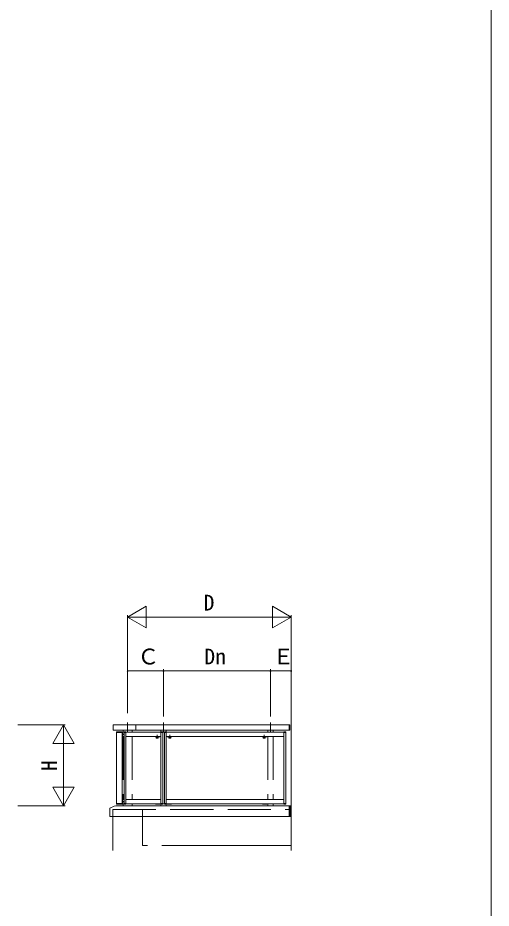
# Model space of a CAD drawing. Units: millimetres, scale not verified. Extents: x -990 to 990, y -1600 to 1603.
# Drawn here: x 726.5 to 990, y -12.4 to 483.2 of the extents above; entities that cross this region are included whole.
import ezdxf
from ezdxf.enums import TextEntityAlignment as Align

# ---------------------------------------------------------------- set-up
doc = ezdxf.new("R2010")
doc.units = ezdxf.units.MM
doc.header["$LTSCALE"] = 8
doc.linetypes.add('CHAIN2', pattern=[12, 9, -1, 1, -1])
doc.linetypes.add('DASHED3', pattern=[4, 3, -1])
for name, color, linetype, lineweight in [('0-1_USER1', 7, 'Continuous', 9), ('0-5_YKK_13', 4, 'Continuous', 9), ('0-6_YKK_D', 6, 'Continuous', 9)]:
    doc.layers.add(name, color=color, linetype=linetype, lineweight=lineweight)
doc.styles.add('ＭＳ ゴシック', font='')
doc.styles.get('ＭＳ ゴシック').set_extended_font_data('MS Gothic')

msp = doc.modelspace()

# ---------------------------------------------------------------- linework, layer by layer
at = {"layer": '0-1_USER1'}
msp.add_line((990, 1520), (990, -1600), dxfattribs=at)
at = {"layer": '0-5_YKK_13'}
for p, q in [((878.613, 94.713), (878.613, 19.705)), ((779.613, 89.445), (779.613, 86.745)), ((877.613, 89.645), (779.81, 89.645)), ((787.613, 90.895), (787.613, 85.395)), ((792.113, 89.645), (792.113, 86.645)), ((807.613, 85.395), (807.613, 90.895)), ((867.113, 85.395), (867.113, 90.895)), ((877.613, 89.695), (877.713, 89.695)), ((877.613, 86.645), (877.613, 89.645)), ((877.863, 86.795), (877.863, 89.545)), ((779.713, 86.645), (785.033, 86.645)), ((781.363, 85.395), (781.376, 85.601)), ((784.663, 85.395), (781.363, 85.395)), ((781.413, 45.895), (781.413, 85.395)), ((781.476, 85.695), (784.551, 85.695)), ((784.513, 86.645), (785.033, 86.645)), ((877.613, 86.645), (784.513, 86.645)), ((784.613, 45.895), (784.613, 85.395)), ((784.663, 85.395), (784.651, 85.601)), ((784.654, 85.545), (785.572, 85.545)), ((784.783, 85.545), (784.783, 83.195)), ((785.232, 84.395), (784.783, 83.946)), ((785.113, 86.645), (785.113, 85.645)), ((785.113, 85.545), (785.113, 85.345)), ((785.563, 85.395), (785.576, 85.601)), ((785.563, 85.395), (786.613, 85.395)), ((785.613, 45.895), (785.613, 85.395)), ((786.613, 85.395), (785.613, 85.395)), ((785.676, 85.695), (786.563, 85.695)), ((786.613, 85.395), (786.613, 85.645)), ((874.613, 85.645), (786.613, 85.645)), ((786.613, 45.895), (786.613, 85.395)), ((790.113, 86.645), (790.113, 85.645)), ((806.113, 86.645), (806.113, 85.645)), ((806.113, 85.395), (806.113, 85.645)), ((807.163, 85.395), (806.113, 85.395)), ((806.113, 85.395), (806.113, 45.895)), ((806.113, 85.395), (807.113, 85.395)), ((807.051, 85.695), (806.163, 85.695)), ((807.113, 85.395), (807.113, 45.895)), ((807.163, 85.395), (807.151, 85.601)), ((808.063, 85.395), (808.076, 85.601)), ((808.063, 85.395), (809.113, 85.395)), ((808.113, 85.395), (808.113, 45.895)), ((809.113, 85.395), (808.113, 85.395)), ((808.176, 85.695), (809.063, 85.695)), ((809.113, 86.645), (809.113, 85.645)), ((809.113, 85.395), (809.113, 85.645)), ((809.113, 85.395), (809.113, 45.895)), ((865.613, 86.645), (865.613, 85.645)), ((868.613, 86.645), (868.613, 85.645)), ((874.613, 85.395), (874.613, 85.645)), ((874.613, 45.895), (874.613, 85.395)), ((874.613, 85.395), (875.613, 85.395)), ((875.663, 85.395), (874.613, 85.395)), ((875.551, 85.695), (874.663, 85.695)), ((875.613, 45.895), (875.613, 85.395)), ((875.663, 85.395), (875.651, 85.601)), ((785.613, 83.245), (784.783, 83.245)), ((785.113, 83.445), (785.113, 83.245)), ((806.113, 83.145), (786.613, 83.145)), ((803.613, 82.715), (803.536, 82.67)), ((803.536, 82.359), (803.536, 82.67)), ((803.613, 82.315), (803.536, 82.359)), ((803.538, 82.715), (803.538, 82.865)), ((803.538, 82.865), (804.688, 82.865)), ((803.538, 82.715), (804.688, 82.715)), ((804.613, 82.715), (803.613, 82.715)), ((804.613, 82.315), (803.613, 82.315)), ((803.825, 82.359), (803.825, 82.67)), ((804.093, 82.865), (804.07, 82.715)), ((804.133, 82.715), (804.156, 82.865)), ((804.402, 82.359), (804.402, 82.67)), ((804.613, 82.715), (804.691, 82.67)), ((804.613, 82.315), (804.691, 82.359)), ((804.688, 82.865), (804.688, 82.715)), ((804.691, 82.359), (804.691, 82.67)), ((805.613, 83.145), (805.613, 82.945)), ((874.613, 83.145), (809.113, 83.145)), ((809.613, 83.145), (809.613, 82.945)), ((810.613, 82.715), (810.536, 82.67)), ((810.536, 82.359), (810.536, 82.67)), ((810.613, 82.315), (810.536, 82.359)), ((810.538, 82.865), (810.538, 82.715)), ((811.688, 82.865), (810.538, 82.865)), ((811.688, 82.715), (810.538, 82.715)), ((810.613, 82.715), (811.613, 82.715)), ((810.613, 82.315), (811.613, 82.315)), ((810.825, 82.359), (810.825, 82.67)), ((811.093, 82.715), (811.07, 82.865)), ((811.134, 82.865), (811.157, 82.715)), ((811.402, 82.359), (811.402, 82.67)), ((811.613, 82.715), (811.691, 82.67)), ((811.613, 82.315), (811.691, 82.359)), ((811.688, 82.715), (811.688, 82.865)), ((811.691, 82.359), (811.691, 82.67)), ((863.113, 82.715), (863.036, 82.67)), ((863.036, 82.359), (863.036, 82.67)), ((863.113, 82.315), (863.036, 82.359)), ((863.038, 82.715), (863.038, 82.865)), ((863.038, 82.865), (864.188, 82.865)), ((863.038, 82.715), (864.188, 82.715)), ((864.113, 82.715), (863.113, 82.715)), ((864.113, 82.315), (863.113, 82.315)), ((863.325, 82.359), (863.325, 82.67)), ((863.593, 82.865), (863.57, 82.715)), ((863.633, 82.715), (863.656, 82.865)), ((863.902, 82.359), (863.902, 82.67)), ((864.113, 82.715), (864.191, 82.67)), ((864.113, 82.315), (864.191, 82.359)), ((864.188, 82.865), (864.188, 82.715)), ((864.191, 82.359), (864.191, 82.67)), ((865.113, 83.145), (865.113, 82.945)), ((877.613, 44.645), (781.174, 44.645)), ((781.363, 45.895), (781.376, 45.689)), ((781.476, 45.595), (784.551, 45.595)), ((784.613, 48.045), (785.613, 48.045)), ((784.783, 48.045), (784.783, 45.695)), ((785.232, 46.895), (784.783, 46.446)), ((785.572, 45.745), (784.783, 45.745)), ((785.113, 48.045), (785.113, 47.845)), ((785.113, 45.945), (785.113, 45.745)), ((785.113, 45.645), (785.113, 44.645)), ((785.563, 45.895), (785.576, 45.689)), ((785.563, 45.895), (786.613, 45.895)), ((786.613, 45.895), (785.613, 45.895)), ((785.676, 45.595), (786.563, 45.595)), ((806.113, 48.145), (786.613, 48.145)), ((786.613, 45.895), (786.613, 45.645)), ((874.613, 45.645), (786.613, 45.645)), ((790.113, 45.645), (790.113, 44.645)), ((805.613, 45.645), (805.613, 45.445)), ((806.113, 46.145), (806.113, 44.645)), ((806.113, 45.895), (807.113, 45.895)), ((806.113, 45.895), (806.113, 45.645)), ((807.163, 45.895), (806.113, 45.895)), ((807.051, 45.595), (806.163, 45.595)), ((807.163, 45.895), (807.151, 45.689)), ((808.063, 45.895), (808.076, 45.689)), ((808.063, 45.895), (809.113, 45.895)), ((809.113, 45.895), (808.113, 45.895)), ((808.176, 45.595), (809.063, 45.595)), ((874.613, 48.145), (809.113, 48.145)), ((809.113, 46.145), (809.113, 44.645)), ((809.113, 45.895), (809.113, 45.645)), ((809.613, 45.645), (809.613, 45.445)), ((865.113, 45.645), (865.113, 45.445)), ((865.613, 45.645), (865.613, 44.645)), ((868.613, 45.645), (868.613, 44.645)), ((874.613, 45.895), (874.613, 45.645)), ((875.663, 45.895), (874.613, 45.895)), ((874.613, 45.895), (875.613, 45.895)), ((875.551, 45.595), (874.663, 45.595)), ((875.663, 45.895), (875.651, 45.689)), ((777.613, 43.145), (777.613, 39.675)), ((777.643, 39.645), (777.658, 39.645)), ((777.688, 39.615), (777.688, 38.675)), ((777.718, 38.645), (877.613, 38.645)), ((777.718, 38.645), (777.798, 38.645)), ((779.363, 38.645), (779.363, 19.645))]:
    msp.add_line(p, q, dxfattribs=at)
at = {"layer": '0-5_YKK_13', "linetype": 'DASHED3'}
for p, q in [((806.113, 85.645), (806.113, 46.145)), ((809.113, 85.645), (809.113, 46.145)), ((785.113, 83.145), (785.113, 48.145)), ((790.113, 83.145), (790.113, 48.145)), ((865.613, 83.145), (865.613, 48.145)), ((868.613, 83.145), (868.613, 48.145)), ((806.113, 70.295), (806.113, 73.795)), ((809.113, 70.295), (809.113, 73.795)), ((806.113, 58.995), (806.113, 62.495)), ((809.113, 58.995), (809.113, 62.495)), ((779.363, 42.545), (878.613, 42.545)), ((779.363, 42.545), (779.363, 38.645)), ((795.863, 42.545), (795.863, 22.545))]:
    msp.add_line(p, q, dxfattribs=at)
at = {"layer": '0-5_YKK_13', "linetype": 'CHAIN2'}
for p, q in [((804.113, 82.033), (804.113, 84.174)), ((811.113, 82.033), (811.113, 84.174)), ((863.613, 82.033), (863.613, 84.174)), ((878.613, 22.545), (795.863, 22.545))]:
    msp.add_line(p, q, dxfattribs=at)
at = {"layer": '0-5_YKK_13'}
for points in [[(877.613, 89.695), (877.613, 86.645), (877.713, 86.645)], [(784.783, 84.395), (785.232, 84.395), (784.783, 84.843)], [(803.113, 83.145), (803.113, 82.945), (805.613, 82.945)], [(812.113, 83.145), (812.113, 82.945), (809.613, 82.945)], [(862.613, 83.145), (862.613, 82.945), (865.113, 82.945)], [(781.363, 45.895), (784.663, 45.895), (784.651, 45.689)], [(784.533, 45.445), (782.613, 45.445), (782.613, 45.645)], [(784.783, 46.895), (785.232, 46.895), (784.783, 47.343)], [(803.113, 45.645), (803.113, 45.445), (805.613, 45.445)], [(812.113, 45.645), (812.113, 45.445), (809.613, 45.445)], [(862.613, 45.645), (862.613, 45.445), (865.113, 45.445)]]:
    msp.add_lwpolyline(points, dxfattribs=at)
for points in [[(804.688, 82.945), (804.688, 82.865), (803.538, 82.865), (803.538, 82.945)], [(810.538, 82.945), (810.538, 82.865), (811.688, 82.865), (811.688, 82.945)], [(864.188, 82.945), (864.188, 82.865), (863.038, 82.865), (863.038, 82.945)]]:
    msp.add_lwpolyline(points, close=True, dxfattribs=at)
at = {"layer": '0-5_YKK_13', "linetype": 'DASHED3'}
for points in [[(803.808, 82.314), (803.923, 82.55), (804.113, 82.651)], [(804.418, 82.314), (804.303, 82.55), (804.113, 82.651)], [(810.808, 82.314), (810.923, 82.55), (811.113, 82.651)], [(811.418, 82.314), (811.303, 82.55), (811.113, 82.651)], [(863.308, 82.314), (863.423, 82.55), (863.613, 82.651)], [(863.918, 82.314), (863.803, 82.55), (863.613, 82.651)]]:
    msp.add_lwpolyline(points, dxfattribs=at)
at = {"layer": '0-5_YKK_13'}
for centre, radius, start, end in [((779.813, 89.445), 0.2, 89.92664, 180), ((877.713, 89.545), 0.15, 0, 90), ((779.713, 86.745), 0.1, 180, 270), ((781.476, 85.595), 0.1, 90, 176.5), ((784.551, 85.595), 0.1, 3.5, 90), ((785.676, 85.595), 0.1, 90, 176.5), ((786.563, 85.645), 0.05, 0, 90), ((806.163, 85.645), 0.05, 90, 180), ((807.051, 85.595), 0.1, 3.5, 90), ((808.176, 85.595), 0.1, 90, 176.5), ((809.063, 85.645), 0.05, 0, 90), ((874.663, 85.645), 0.05, 90, 180), ((875.551, 85.595), 0.1, 3.5, 90), ((877.713, 86.795), 0.15, 270, 0), ((784.533, 83.195), 0.25, 288.66292, 0), ((803.68, 82.459), 0.256, 55.61708, 124.38292), ((803.68, 82.57), 0.256, 235.61708, 304.38292), ((804.113, 81.759), 0.955, 72.41276, 107.58724), ((804.113, 83.27), 0.955, 252.41276, 287.58724), ((804.546, 82.459), 0.256, 55.61708, 124.38292), ((804.546, 82.57), 0.256, 235.61708, 304.38292), ((810.68, 82.459), 0.256, 55.61708, 124.38292), ((810.68, 82.57), 0.256, 235.61708, 304.38292), ((811.113, 81.759), 0.955, 72.41276, 107.58724), ((811.113, 83.27), 0.955, 252.41276, 287.58724), ((811.546, 82.459), 0.256, 55.61708, 124.38292), ((811.546, 82.57), 0.256, 235.61708, 304.38292), ((863.18, 82.459), 0.256, 55.61708, 124.38292), ((863.18, 82.57), 0.256, 235.61708, 304.38292), ((863.613, 81.759), 0.955, 72.41276, 107.58724), ((863.613, 83.27), 0.955, 252.41276, 287.58724), ((864.046, 82.459), 0.256, 55.61708, 124.38292), ((864.046, 82.57), 0.256, 235.61708, 304.38292), ((784.459, 31.05), 14, 104.08208, 118.78907), ((781.174, 44.145), 0.5, 89.99998, 104.08206), ((781.476, 45.695), 0.1, 183.5, 270), ((784.533, 45.695), 0.25, 270, 0), ((784.551, 45.695), 0.1, 270, 356.5), ((785.676, 45.695), 0.1, 183.5, 270), ((786.563, 45.645), 0.05, 270, 0), ((806.163, 45.645), 0.05, 180, 270), ((807.051, 45.695), 0.1, 270, 356.5), ((808.176, 45.695), 0.1, 183.5, 270), ((809.063, 45.645), 0.05, 270, 0), ((874.663, 45.645), 0.05, 180, 270), ((875.551, 45.695), 0.1, 270, 356.5), ((777.813, 43.145), 0.2, 118.78907, 180), ((777.643, 39.675), 0.03, 180, 270), ((777.658, 39.615), 0.03, 0, 90), ((777.718, 38.675), 0.03, 179.99997, 269.99997)]:
    msp.add_arc(centre, radius, start, end, dxfattribs=at)
at = {"layer": '0-6_YKK_D'}
for p, q in [((787.613, 149.645), (798.006, 155.645)), ((798.006, 143.645), (798.006, 155.645)), ((878.613, 149.645), (868.221, 155.645)), ((868.221, 155.645), (868.221, 143.645)), ((787.613, 96.095), (787.613, 150.645)), ((787.613, 149.645), (798.006, 143.645)), ((787.613, 149.645), (808.398, 149.645)), ((799.613, 149.645), (866.613, 149.645)), ((878.613, 149.645), (857.829, 149.645)), ((878.613, 149.645), (868.221, 143.645)), ((878.613, 94.713), (878.613, 150.645)), ((787.613, 96.095), (787.613, 120.645)), ((807.613, 119.645), (787.613, 119.645)), ((807.613, 94.378), (807.613, 120.645)), ((807.613, 94.378), (807.613, 120.645)), ((867.113, 119.645), (807.613, 119.645)), ((867.113, 94.378), (867.113, 120.645)), ((867.113, 94.378), (867.113, 120.645)), ((867.113, 119.645), (878.613, 119.645)), ((878.613, 119.532), (878.613, 118.645)), ((726.459, 89.645), (752.907, 89.645)), ((751.907, 89.645), (745.907, 79.252)), ((751.907, 89.645), (757.907, 79.252)), ((751.907, 89.645), (751.907, 68.86)), ((745.907, 79.252), (757.907, 79.252)), ((751.907, 77.645), (751.907, 56.645)), ((751.907, 44.645), (751.907, 65.429)), ((751.907, 44.645), (745.907, 55.037)), ((757.907, 55.037), (745.907, 55.037)), ((751.907, 44.645), (757.907, 55.037)), ((726.459, 44.645), (752.907, 44.645)), ((877.613, 44.645), (877.643, 44.615)), ((877.613, 44.645), (877.613, 38.645)), ((878.291, 44.615), (877.613, 43.937)), ((878.574, 44.615), (877.613, 43.654)), ((878.008, 44.615), (877.613, 44.22)), ((877.725, 44.615), (877.613, 44.503)), ((878.583, 44.615), (877.643, 44.615)), ((878.613, 43.654), (877.653, 44.615)), ((878.613, 43.937), (877.935, 44.615)), ((878.613, 44.22), (878.218, 44.615)), ((878.613, 44.503), (878.501, 44.615)), ((878.613, 44.645), (878.583, 44.615)), ((878.613, 43.371), (877.613, 44.371)), ((878.613, 44.371), (877.613, 43.371)), ((878.613, 43.088), (877.613, 44.088)), ((878.613, 44.088), (877.613, 43.088)), ((878.613, 42.805), (877.613, 43.805)), ((878.613, 43.805), (877.613, 42.805)), ((878.613, 42.523), (877.613, 43.523)), ((878.613, 43.523), (877.613, 42.523)), ((878.613, 42.24), (877.613, 43.24)), ((878.613, 43.24), (877.613, 42.24)), ((878.613, 41.957), (877.613, 42.957)), ((878.613, 42.957), (877.613, 41.957)), ((878.613, 42.674), (877.613, 41.674)), ((878.613, 41.674), (877.613, 42.674)), ((878.613, 42.391), (877.613, 41.391)), ((878.613, 41.391), (877.613, 42.391)), ((878.613, 42.108), (877.613, 41.108)), ((878.613, 41.108), (877.613, 42.108)), ((878.613, 41.826), (877.613, 40.826)), ((878.613, 40.826), (877.613, 41.826)), ((878.613, 41.543), (877.613, 40.543)), ((878.613, 40.543), (877.613, 41.543)), ((878.613, 41.26), (877.613, 40.26)), ((878.613, 40.26), (877.613, 41.26)), ((878.613, 40.977), (877.613, 39.977)), ((878.613, 39.977), (877.613, 40.977)), ((878.613, 40.694), (877.613, 39.694)), ((878.613, 39.694), (877.613, 40.694)), ((878.613, 40.411), (877.613, 39.411)), ((878.613, 39.411), (877.613, 40.411)), ((878.613, 40.129), (877.613, 39.129)), ((878.613, 39.129), (877.613, 40.129)), ((878.613, 39.846), (877.613, 38.846)), ((878.613, 38.846), (877.613, 39.846)), ((878.501, 38.675), (877.613, 39.563)), ((878.219, 38.675), (877.613, 39.28)), ((877.936, 38.675), (877.613, 38.997)), ((877.653, 38.675), (877.613, 38.714)), ((877.613, 38.645), (877.643, 38.675)), ((878.583, 38.675), (877.643, 38.675)), ((878.613, 39.563), (877.725, 38.675)), ((878.613, 39.28), (878.008, 38.675)), ((878.613, 38.997), (878.291, 38.675)), ((878.613, 38.714), (878.574, 38.675)), ((878.613, 38.645), (878.583, 38.675))]:
    msp.add_line(p, q, dxfattribs=at)
for centre, start, end in [((787.613, 119.645), 0, 180), ((787.613, 119.645), 180, 0), ((807.613, 119.645), 0, 180), ((807.613, 119.645), 0, 180), ((807.613, 119.645), 180, 0), ((807.613, 119.645), 180, 0), ((867.113, 119.645), 0, 180), ((867.113, 119.645), 0, 180), ((867.113, 119.645), 180, 0), ((867.113, 119.645), 180, 0), ((878.613, 119.645), 0, 180), ((878.613, 119.645), 180, 0)]:
    msp.add_arc(centre, 0.212, start, end, dxfattribs=at)

# ---------------------------------------------------------------- texts
at = {"layer": '0-6_YKK_D', "style": 'ＭＳ ゴシック'}
for s, p in [('D', (829.913, 150.645)), ('Ｃ', (793.133, 120.645)), ('Dn', (830.323, 120.645)), ('Ｅ', (868.383, 120.645))]:
    msp.add_text(s, height=8.798, dxfattribs=at).set_placement(p, align=Align.BOTTOM_LEFT)
msp.add_text('H', height=8.798, rotation=90, dxfattribs=at).set_placement((750.907, 63.945), align=Align.BOTTOM_LEFT)

doc.saveas('drawing.dxf')
